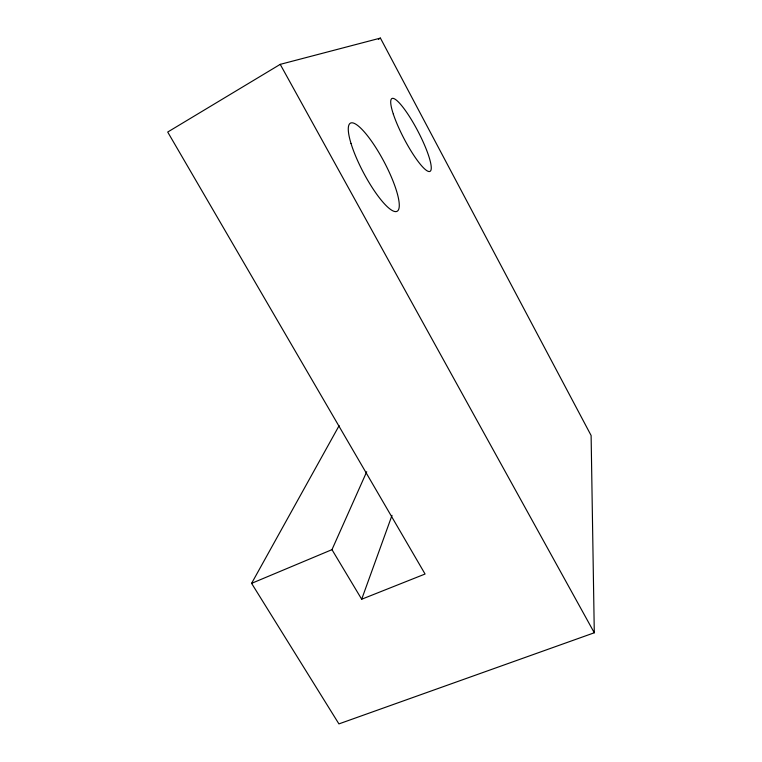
<?xml version="1.0" encoding="UTF-8"?>
<svg xmlns="http://www.w3.org/2000/svg" width="762" height="762" viewBox="0 0 762 762"><rect width="100%" height="100%" fill="white"/><g stroke="black" fill="none" stroke-linecap="round" stroke-linejoin="round"><path stroke-width="1.14" d="M366.722 471.726L331.975 549.659L361.683 599.227L392.011 515.35M361.683 599.227L425.072 574.024L167.707 132.045L280.226 64.36L380.419 38.1L591.112 435.502L594.293 632.774L338.919 723.9L251.593 583.349L339.128 425.653M378.39 39.3L380.419 38.1M251.593 583.349L331.975 549.659M280.226 64.36L594.293 632.774M351.015 143.446A49.854 11.64 62.1 0 0 395.068 211.569A49.854 11.64 62.1 0 0 375.18 146.58A49.854 11.64 62.1 0 0 351.015 143.446M393.344 114.167A41.1 7.877 62.4 0 0 428.482 171.431A41.1 7.877 62.4 0 0 411.147 119.243A41.1 7.877 62.4 0 0 393.344 114.167"/></g></svg>
